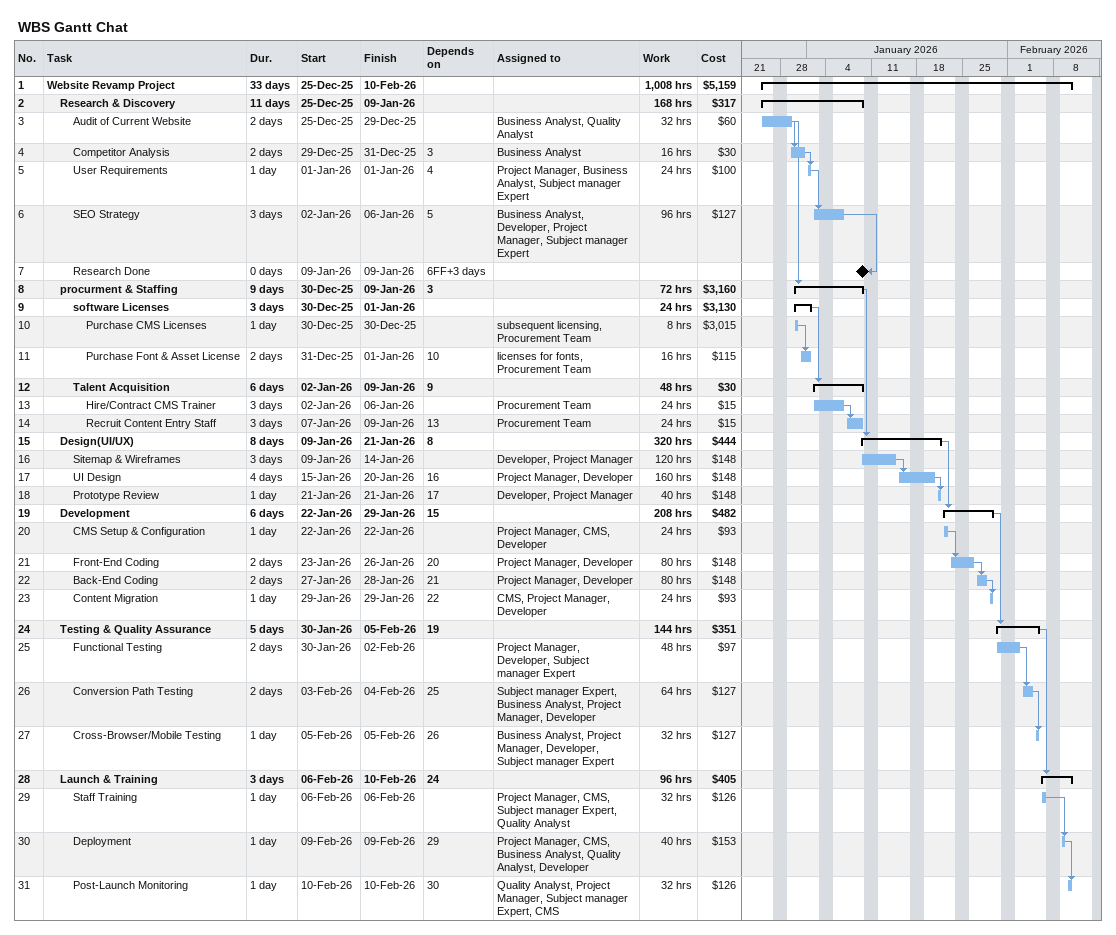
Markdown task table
WBS Gantt Chat

| ID | Level | Task | Duration | Start | Finish | Predecessors | Resources | Work (h) | Cost ($) |
|---|---|---|---|---|---|---|---|---|---|
| 1 | 1 | **Website Revamp Project** | 33d | 2025-12-25 | 2026-02-10 |  |  | 1008 | 5159 |
| 2 | 2 | **Research & Discovery** | 11d | 2025-12-25 | 2026-01-09 |  |  | 168 | 317 |
| 3 | 3 | Audit of Current Website | 2d | 2025-12-25 | 2025-12-29 |  | Business Analyst, Quality Analyst | 32 | 60 |
| 4 | 3 | Competitor Analysis | 2d | 2025-12-29 | 2025-12-31 | 3 | Business Analyst | 16 | 30 |
| 5 | 3 | User Requirements | 1d | 2026-01-01 | 2026-01-01 | 4 | Project Manager, Business Analyst, Subject manager Expert | 24 | 100 |
| 6 | 3 | SEO Strategy | 3d | 2026-01-02 | 2026-01-06 | 5 | Business Analyst, Developer, Project Manager, Subject manager Expert | 96 | 127 |
| 7 | 3 | Research Done | 0d | 2026-01-09 | 2026-01-09 | 6FF+3d |  |  |  |
| 8 | 2 | **procurment & Staffing** | 9d | 2025-12-30 | 2026-01-09 | 3 |  | 72 | 3160 |
| 9 | 3 | **software Licenses** | 3d | 2025-12-30 | 2026-01-01 |  |  | 24 | 3130 |
| 10 | 4 | Purchase CMS Licenses | 1d | 2025-12-30 | 2025-12-30 |  | subsequent licensing, Procurement Team | 8 | 3015 |
| 11 | 4 | Purchase Font & Asset License | 2d | 2025-12-31 | 2026-01-01 | 10 | licenses for fonts, Procurement Team | 16 | 115 |
| 12 | 3 | **Talent Acquisition** | 6d | 2026-01-02 | 2026-01-09 | 9 |  | 48 | 30 |
| 13 | 4 | Hire/Contract CMS Trainer | 3d | 2026-01-02 | 2026-01-06 |  | Procurement Team | 24 | 15 |
| 14 | 4 | Recruit Content Entry Staff | 3d | 2026-01-07 | 2026-01-09 | 13 | Procurement Team | 24 | 15 |
| 15 | 2 | **Design(UI/UX)** | 8d | 2026-01-09 | 2026-01-21 | 8 |  | 320 | 444 |
| 16 | 3 | Sitemap & Wireframes | 3d | 2026-01-09 | 2026-01-14 |  | Developer, Project Manager | 120 | 148 |
| 17 | 3 | UI Design | 4d | 2026-01-15 | 2026-01-20 | 16 | Project Manager, Developer | 160 | 148 |
| 18 | 3 | Prototype Review | 1d | 2026-01-21 | 2026-01-21 | 17 | Developer, Project Manager | 40 | 148 |
| 19 | 2 | **Development** | 6d | 2026-01-22 | 2026-01-29 | 15 |  | 208 | 482 |
| 20 | 3 | CMS Setup & Configuration | 1d | 2026-01-22 | 2026-01-22 |  | Project Manager, CMS, Developer | 24 | 93 |
| 21 | 3 | Front-End Coding | 2d | 2026-01-23 | 2026-01-26 | 20 | Project Manager, Developer | 80 | 148 |
| 22 | 3 | Back-End Coding | 2d | 2026-01-27 | 2026-01-28 | 21 | Project Manager, Developer | 80 | 148 |
| 23 | 3 | Content Migration | 1d | 2026-01-29 | 2026-01-29 | 22 | CMS, Project Manager, Developer | 24 | 93 |
| 24 | 2 | **Testing & Quality Assurance** | 5d | 2026-01-30 | 2026-02-05 | 19 |  | 144 | 351 |
| 25 | 3 | Functional Testing | 2d | 2026-01-30 | 2026-02-02 |  | Project Manager, Developer, Subject manager Expert | 48 | 97 |
| 26 | 3 | Conversion Path Testing | 2d | 2026-02-03 | 2026-02-04 | 25 | Subject manager Expert, Business Analyst, Project Manager, Developer | 64 | 127 |
| 27 | 3 | Cross-Browser/Mobile Testing | 1d | 2026-02-05 | 2026-02-05 | 26 | Business Analyst, Project Manager, Developer, Subject manager Expert | 32 | 127 |
| 28 | 2 | **Launch & Training** | 3d | 2026-02-06 | 2026-02-10 | 24 |  | 96 | 405 |
| 29 | 3 | Staff Training | 1d | 2026-02-06 | 2026-02-06 |  | Project Manager, CMS, Subject manager Expert, Quality Analyst | 32 | 126 |
| 30 | 3 | Deployment | 1d | 2026-02-09 | 2026-02-09 | 29 | Project Manager, CMS, Business Analyst, Quality Analyst, Developer | 40 | 153 |
| 31 | 3 | Post-Launch Monitoring | 1d | 2026-02-10 | 2026-02-10 | 30 | Quality Analyst, Project Manager, Subject manager Expert, CMS | 32 | 126 |
